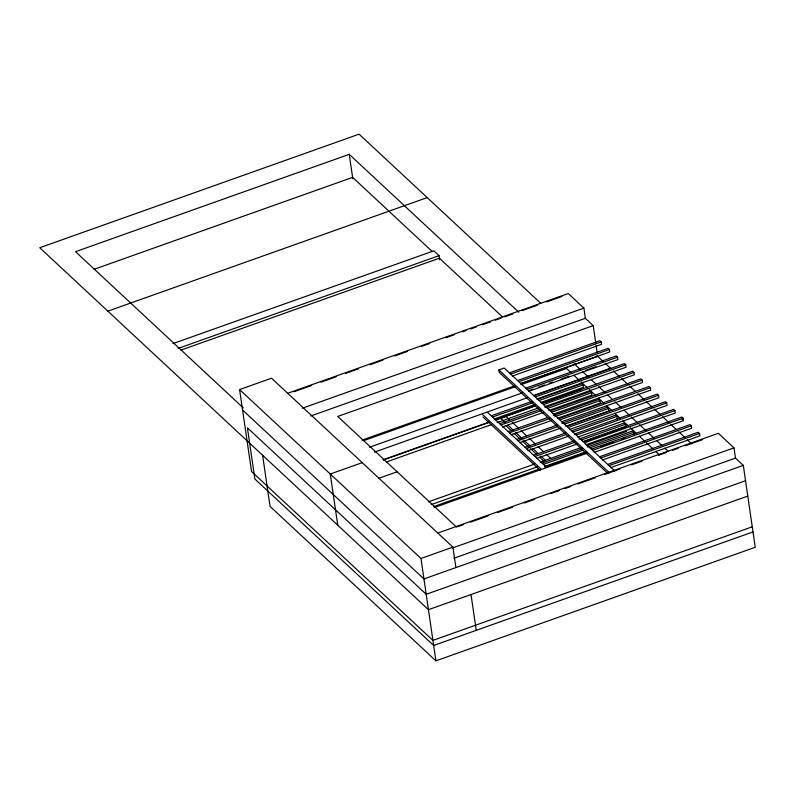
<?xml version="1.0" encoding="UTF-8"?>
<svg xmlns="http://www.w3.org/2000/svg" width="795" height="795" viewBox="0 0 795 795"><rect width="100%" height="100%" fill="white"/><g stroke="black" fill="none" stroke-linecap="round" stroke-linejoin="round"><path stroke-width="1.19" d="M518.837 312.256L349.243 154.339L75.515 251.687L243.3 407.915M94.088 269.306L352.602 177.374L432.41 251.687M107.862 311.153L427.203 197.587M172.992 343.579L433.851 250.823L439.039 255.642L439.635 259.736M178.179 348.409L439.039 255.642M180.892 350.138L439.406 258.206L502.539 316.986M752.259 526.797L432.927 640.392L251.538 471.495L239.583 389.57L271.522 378.211L452.902 547.109L455.893 567.58M287.84 393.237L568.246 293.524L583.888 308.092L585.378 318.328L310.815 415.964M294.041 391.736L311.59 385.505M320.941 382.176L336.156 376.77M345.507 373.441L358.376 368.86M370.072 364.706L382.942 360.125M394.638 355.971L407.507 351.39M421.549 346.401L429.737 343.49M446.104 337.666L454.293 334.755M462.481 331.843L465.999 330.591M470.67 328.931L476.523 326.844M482.376 324.767L490.565 321.856M495.235 320.196L501.089 318.109M504.596 316.867L512.785 313.955M522.146 310.626L537.35 305.22M546.712 301.891L561.916 296.485M302.319 408.223L583.888 308.092M595.703 342.804L593.199 325.612L337.716 416.461L456.549 527.095M607.986 473.611L499.24 372.348L498.882 369.913L504.209 368.025L614.774 470.968M509.426 372.875L599.907 340.697L601.189 341.89L601.537 344.324L512.219 376.095M510.708 374.067L601.189 341.89M517.615 380.507L608.096 348.329L609.377 349.522L609.735 351.956L520.417 383.717M518.896 381.699L609.377 349.522M362.033 440.112L514.852 385.774M520.685 383.697L597.681 356.319M363.613 440.649L515.259 386.718M521.093 384.641L566.596 368.463L571.138 372.696M525.813 388.139L616.294 355.961L617.576 357.154L617.924 359.588L528.605 391.349M527.095 389.331L617.576 357.154M369.377 447.267L522.355 392.869M529.361 390.375L532.859 389.133M538.702 387.056L544.545 384.979M549.216 383.319L552.714 382.077M560.892 379.165L569.061 376.254M585.418 370.44L595.922 366.704M374.554 452.097L527.532 397.689M533.375 395.622L610.451 368.204M534.002 395.761L624.482 363.583L625.764 364.776L626.122 367.22L536.804 398.981M535.283 396.953L625.764 364.776M491.27 415.805L531.875 401.376M537.668 399.309L581.751 383.637L583.073 384.869L583.431 387.304L540.511 402.568M362.212 462.66L330.273 474.019L337.746 525.197M492.592 417.037L533.197 402.608M538.99 400.541L583.073 384.869M494.112 419.064L534.707 404.625M383.051 459.838L489.322 422.046M495.166 419.969L534.866 405.857M541.872 403.363L632.681 371.215L633.963 372.408L634.311 374.842L544.992 406.613M383.329 459.977L489.482 422.224M495.315 420.148L534.985 406.046M541.981 403.552L581.642 389.451M543.482 404.585L633.963 372.408M386.271 462.024L491.32 424.669M497.153 422.602L538.006 408.073M499.737 423.695L540.342 409.256M544.982 407.606L590.218 391.518L591.55 392.75L591.897 395.185L548.977 410.449M501.059 424.928L541.663 410.488M547.467 408.431L591.55 392.75M502.579 426.955L543.184 412.516M550.388 411.025L640.869 378.847L642.151 380.04L642.509 382.474L553.191 414.235M551.67 412.217L642.151 380.04M508.214 431.586L547.646 417.554M553.449 415.497L598.695 399.408L600.016 400.64L600.374 403.075L557.454 418.339M378.549 478.391L397.132 471.783M509.535 432.818L550.13 418.379M554.771 416.729L600.016 400.64M511.046 434.835L551.65 420.406M558.587 418.657L649.068 386.479L650.35 387.672L650.698 390.106L561.379 421.867M559.869 419.84L650.35 387.672M516.68 439.466L557.285 425.027M561.916 423.377L607.161 407.288L608.483 408.521L608.841 410.965L565.921 426.229M518.002 440.698L557.444 426.677M564.4 424.202L608.483 408.521M519.523 442.726L560.117 428.286M566.775 426.279L657.256 394.101L658.538 395.294L658.896 397.739L569.578 429.499M568.057 427.472L658.538 395.294M525.147 447.356L565.752 432.917M571.545 430.86L615.628 415.179L616.95 416.411L617.308 418.846M526.469 448.589L565.911 434.567M572.877 432.092L616.95 416.411M527.989 450.616L568.584 436.177M574.388 434.11L665.455 401.733L666.737 402.926L667.084 405.361L577.766 437.131M576.256 435.103L666.737 402.926M533.624 455.247L574.219 440.808M578.859 439.158L624.105 423.069L625.427 424.301L625.784 426.736L584.017 441.583M534.946 456.479L575.54 442.04M581.344 439.973L625.427 424.301M583.162 441.543L673.643 409.365L674.925 410.558L675.283 412.993L585.965 444.753M536.456 458.496L577.061 444.057M584.444 442.736L674.925 410.558M428.326 501.874L534.488 464.121M540.322 462.054L581.145 447.535M586.978 445.458L626.649 431.357M542.091 463.127L582.685 448.688M587.326 447.038L632.572 430.95L633.893 432.182L634.251 434.617M543.412 464.359L582.854 450.338M589.811 447.863L633.893 432.182M431.238 504.596L537.39 466.844M591.361 449.165L681.842 416.997L683.124 418.19L683.471 420.625L594.153 452.385M544.933 466.387L585.527 451.948M600.613 446.581L613.372 442.05M621.491 439.158L624.969 437.926M433.961 506.504L538.95 469.169M544.784 467.102L586.78 452.166M592.643 450.358L683.124 418.19M434.149 507.588L587.137 453.19M599.549 456.797L690.03 424.619L691.312 425.812L691.67 428.247L602.352 460.017M600.831 457.99L691.312 425.812M607.748 464.429L698.229 432.251L699.511 433.444L699.868 435.879L610.54 467.649M609.03 465.622L699.511 433.444M437.946 533.008L718.352 433.295L733.994 447.863L735.484 458.099L453.915 558.219M457.711 526.688L463.545 524.611M470.541 522.126L488.041 515.895M497.372 512.576L512.537 507.19M524.203 503.036L534.707 499.31M551.034 493.496L559.203 490.595M565.036 488.518L570.87 486.441M577.866 483.956L595.366 477.735M604.697 474.416L619.861 469.02M631.528 464.876L642.032 461.14M658.359 455.336L666.528 452.425M672.361 450.358L678.195 448.281M685.191 445.786L702.691 439.565M239.583 389.57L420.972 558.468L452.902 547.109M452.425 547.984L733.994 447.863M262.598 455.227L270.062 506.415L435.908 660.834L755.25 547.268L743.305 465.373L423.954 578.939L242.574 410.041M745.541 480.736L426.2 594.292L247.404 427.809L254.867 478.997L433.663 645.48L753.014 531.915M747.787 496.09L428.445 609.686L39.75 247.732L359.092 134.166L540.729 303.293M585.15 318.119L593.199 325.612M735.256 457.89L743.305 465.373M682.199 419.432L683.471 420.625M596.926 355.623L603.455 361.705M605.204 363.325L610.948 368.671M613.372 370.937L619.096 376.264M621.551 378.549L627.911 384.472M629.719 386.161L635.414 391.458M637.898 393.764L644.477 399.895M646.285 401.574L652.625 407.487M654.245 408.988L660.605 414.911M662.414 416.6L668.943 422.672M670.592 424.212L676.376 429.598M678.761 431.824L685.409 438.015M687.218 439.695L691.6 443.769M574.159 363.772L580.509 369.685M582.328 371.374L588.678 377.287M591.391 379.821L595.932 384.045M598.645 386.579L604.995 392.482M607.718 395.016L612.249 399.239M614.972 401.773L621.322 407.686M624.045 410.22L629.481 415.288M631.3 416.978L637.65 422.89M639.458 424.58L645.808 430.493M648.531 433.017L653.977 438.085M656.69 440.619L662.136 445.687M664.858 448.221L668.486 451.6M573.861 375.24L579.317 380.308M581.135 382.007L587.495 387.93M589.314 389.62L595.674 395.542M598.396 398.076L603.852 403.154M606.575 405.698L612.031 410.776M614.754 413.311L620.209 418.389M622.932 420.923L628.388 426.001M630.206 427.7L636.566 433.623M639.289 436.157L644.745 441.235M646.564 442.924L652.924 448.847M655.646 451.391L659.284 454.77M498.882 369.913L609.447 472.856M487.901 412.675L546.771 467.49M482.575 414.563L541.445 469.378M482.933 416.997L540.143 470.272M509.625 419.879L506.047 416.54L500.731 418.428L505.193 422.612M512.298 422.393L518.549 428.247M521.222 430.761L526.578 435.779M529.251 438.293L535.502 444.147M538.175 446.661L543.532 451.679M546.215 454.184L550.677 458.367M507.866 425.126L513.222 430.145M515.895 432.649L522.146 438.512M523.935 440.182L530.176 446.035M532.859 448.549L538.215 453.567M540.888 456.082L545.35 460.265M506.097 425.832L511.503 430.9M514.206 433.434L520.516 439.347M522.325 441.036L528.625 446.949M530.434 448.638L536.734 454.551M539.437 457.085L543.949 461.309M596.061 345.259L597.144 352.632M471.018 594.511L476.245 630.336M420.972 558.468L435.908 660.834M349.243 154.339L352.801 178.716"/></g></svg>
